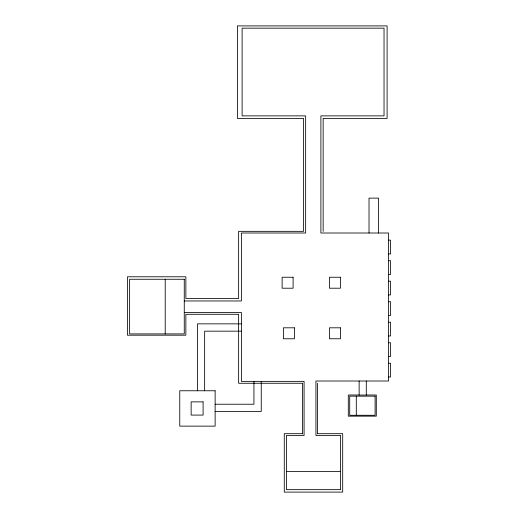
<?xml version="1.0" encoding="UTF-8"?>
<svg xmlns="http://www.w3.org/2000/svg" width="518" height="518" viewBox="0 0 518 518"><rect width="100%" height="100%" fill="white"/><g stroke="black" fill="none" stroke-linecap="round" stroke-linejoin="round"><path stroke-width="0.78" d="M388.545 240.164L390.546 240.164L390.546 253.904L388.545 253.904M388.545 260.677L390.546 260.677L390.546 274.417L388.545 274.417M388.545 281.19L390.546 281.19L390.546 294.93L388.545 294.93M184.266 300.964L241.382 300.964L241.382 233.009L305.646 233.009L305.646 115.877L242.113 115.877L242.113 28.16L384.039 28.16L384.039 115.877L320.895 115.877L320.895 233.009L388.545 233.009L388.545 381.008L315.935 381.008L315.935 435.463L340.604 435.463L340.604 489.639L286.435 489.639L286.435 435.463L304.079 435.463L304.079 381.371L241.382 381.371L241.382 312.496L184.266 312.496M388.545 301.703L390.546 301.703L390.546 315.443L388.545 315.443M388.545 322.222L390.546 322.222L390.546 335.955L388.545 335.955M241.382 323.854L197.5 323.854L197.5 390.766M241.382 331.17L204.642 331.17L204.642 390.766M388.545 342.735L390.546 342.735L390.546 356.468L388.545 356.468M388.545 363.248L390.546 363.248L390.546 376.987L388.545 376.987M359.136 395.001L348.303 395.001L348.303 416.155L376.301 416.155L376.301 395.001L366.291 395.001M215.132 404.228L253.937 404.228L253.937 381.371M215.132 411.467L261.247 411.467L261.247 381.371M302.609 433.695L284.278 433.695L284.278 492.1L342.689 492.1L342.689 433.695L317.45 433.695M286.435 471.51L340.604 471.51M378.529 233.009L378.529 198.116L369.023 198.116L369.023 233.009M366.291 381.008L366.291 395.059L359.136 395.059L359.136 381.008M356.306 396.153L356.306 415.274M323.154 231.345L323.154 118.415L387.101 118.415L387.101 25.9L237.399 25.9L237.399 118.415L303.561 118.415L303.561 231.345L238.636 231.345L238.636 298.51L185.858 298.51L185.858 276.787L127.454 276.787L127.454 335.191L185.858 335.191L185.858 314.284L238.636 314.284L238.636 383.262L302.609 383.262L302.609 433.825M317.45 383.262L317.45 433.825M165.216 279.267L165.216 333.909M293.097 277.24L282.129 277.24L282.129 288.209L293.097 288.209L293.097 277.24M340.43 277.24L329.454 277.24L329.454 288.209L340.43 288.209L340.43 277.24M184.266 279.267L129.623 279.267L129.623 333.909L184.266 333.909L184.266 279.267M294.405 327.81L283.43 327.81L283.43 338.778L294.405 338.778L294.405 327.81M340.43 327.81L329.454 327.81L329.454 338.778L340.43 338.778L340.43 327.81M215.132 390.766L179.765 390.766L179.765 426.133L215.132 426.133L215.132 390.766M375.103 396.153L349.708 396.153L349.708 415.274L375.103 415.274L375.103 396.153M203.095 401.871L191.136 401.871L191.136 415.086L203.095 415.086L203.095 401.871"/></g></svg>
